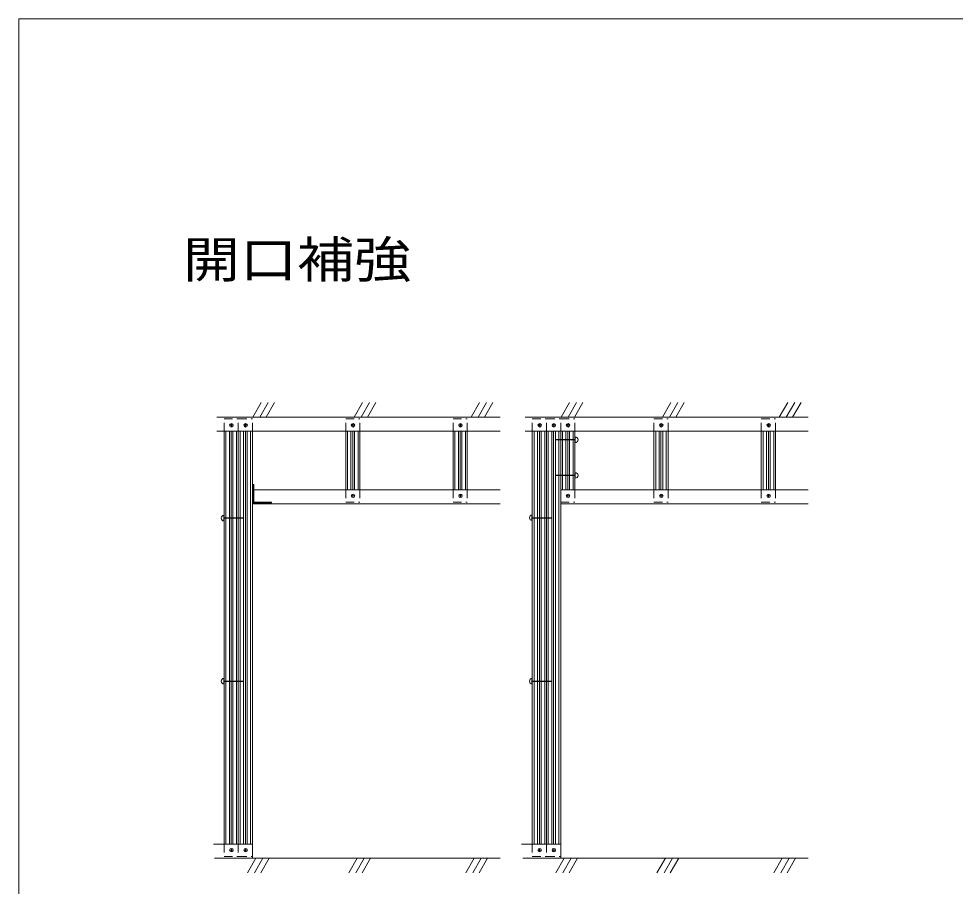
# Model space of a CAD drawing. Units: millimetres, scale not verified. Extents: x -2751 to 2749, y -1939 to 1901.
# Drawn here: x -2751 to -109, y -548 to 1901 of the extents above; entities that cross this region are included whole.
import ezdxf
from ezdxf.enums import TextEntityAlignment as Align

# ---------------------------------------------------------------- set-up
doc = ezdxf.new("R2010")
doc.units = ezdxf.units.MM
doc.header["$LTSCALE"] = 20
doc.linetypes.add('DASHED1', pattern=[1.8, 1.2, -0.6])
for name, color, linetype, lineweight in [('0-0_中心線', 7, 'Continuous', 18), ('0-6_文字、引き出し線、□枠等', 4, 'Continuous', 9), ('F-3_太線２', 3, 'Continuous', 18)]:
    doc.layers.add(name, color=color, linetype=linetype, lineweight=lineweight)
doc.styles.add('ＭＳ ゴシック', font='')
doc.styles.get('ＭＳ ゴシック').set_extended_font_data('MS Gothic')

msp = doc.modelspace()

# ---------------------------------------------------------------- linework, layer by layer
at = {"layer": '0-0_中心線'}
for p, q in [((-2090.34, 776.68), (-2066.68, 817.66)), ((-2070.54, 776.68), (-2046.88, 817.66)), ((-2052.72, 776.68), (-2029.06, 817.66)), ((-1804.57, 776.68), (-1780.91, 817.66)), ((-1784.77, 776.68), (-1761.11, 817.66)), ((-1766.94, 776.68), (-1743.28, 817.66)), ((-1474.76, 776.68), (-1451.1, 817.66)), ((-1454.95, 776.68), (-1431.29, 817.66)), ((-1437.13, 776.68), (-1413.47, 817.66)), ((-1220.88, 776.68), (-1197.22, 817.66)), ((-1201.07, 776.68), (-1177.41, 817.66)), ((-1183.25, 776.68), (-1159.59, 817.66)), ((-935.1, 776.68), (-911.44, 817.66)), ((-915.3, 776.68), (-891.64, 817.66)), ((-897.48, 776.68), (-873.81, 817.66)), ((-605.29, 776.68), (-581.63, 817.66)), ((-585.49, 776.68), (-561.83, 817.66)), ((-567.66, 776.68), (-544, 817.66)), ((-2191.53, 776.68), (-1393.11, 776.68)), ((-1322.06, 776.68), (-523.64, 776.68)), ((-2155.69, 753.94), (-2145.69, 753.94)), ((-2150.91, 758.6), (-2150.91, 748.66)), ((-2115.69, 753.94), (-2105.69, 753.94)), ((-2110.91, 758.6), (-2110.91, 748.66)), ((-1812.69, 753.94), (-1802.69, 753.94)), ((-1807.91, 758.6), (-1807.91, 748.66)), ((-1509.69, 753.94), (-1499.69, 753.94)), ((-1504.91, 758.6), (-1504.91, 748.66)), ((-1286.22, 753.94), (-1276.22, 753.94)), ((-1281.44, 758.6), (-1281.44, 748.66)), ((-1246.22, 753.94), (-1236.22, 753.94)), ((-1241.44, 758.6), (-1241.44, 748.66)), ((-1206.22, 753.94), (-1196.22, 753.94)), ((-1201.44, 758.6), (-1201.44, 748.66)), ((-943.22, 753.94), (-933.22, 753.94)), ((-938.44, 758.6), (-938.44, 748.66)), ((-640.22, 753.94), (-630.22, 753.94)), ((-635.44, 758.6), (-635.44, 748.66)), ((-2191.53, 736.68), (-1393.11, 736.68)), ((-2171.45, 31.41), (-2171.45, 736.68)), ((-2166.45, 736.68), (-2166.45, 492.75)), ((-2156.45, 492.75), (-2156.45, 736.68)), ((-2151.45, 736.68), (-2151.45, 492.75)), ((-2146.45, 492.75), (-2146.45, 736.68)), ((-2136.45, 736.68), (-2136.45, 492.75)), ((-2131.45, 492.75), (-2131.45, 736.68)), ((-2126.45, 736.68), (-2126.45, 492.75)), ((-2116.45, -428.59), (-2116.45, 736.68)), ((-2111.45, 736.68), (-2111.45, -428.59)), ((-2106.45, -428.59), (-2106.45, 736.68)), ((-2096.45, 736.68), (-2096.45, -428.59)), ((-2091.45, 736.68), (-2091.45, -468.59)), ((-1828.45, 571.41), (-1828.45, 736.68)), ((-1823.45, 736.68), (-1823.45, 571.41)), ((-1813.45, 571.41), (-1813.45, 736.68)), ((-1808.45, 736.68), (-1808.45, 571.41)), ((-1803.45, 571.41), (-1803.45, 736.68)), ((-1793.45, 736.68), (-1793.45, 571.41)), ((-1788.45, 736.68), (-1788.45, 571.41)), ((-1525.45, 571.41), (-1525.45, 736.68)), ((-1520.45, 736.68), (-1520.45, 571.41)), ((-1510.45, 571.41), (-1510.45, 736.68)), ((-1505.45, 736.68), (-1505.45, 571.41)), ((-1500.45, 571.41), (-1500.45, 736.68)), ((-1490.45, 736.68), (-1490.45, 571.41)), ((-1485.45, 736.68), (-1485.45, 571.41)), ((-1322.06, 736.68), (-523.64, 736.68)), ((-1301.99, 31.41), (-1301.99, 736.68)), ((-1296.99, 736.68), (-1296.99, 492.75)), ((-1286.99, 492.75), (-1286.99, 736.68)), ((-1281.99, 736.68), (-1281.99, 492.75)), ((-1276.99, 492.75), (-1276.99, 736.68)), ((-1266.99, 736.68), (-1266.99, 492.75)), ((-1261.99, 492.75), (-1261.99, 736.68)), ((-1256.99, 736.68), (-1256.99, 492.75)), ((-1246.99, -428.59), (-1246.99, 736.68)), ((-1241.99, 736.68), (-1241.99, -428.59)), ((-1236.99, -428.59), (-1236.99, 736.68)), ((-1226.99, 736.68), (-1226.99, -428.59)), ((-1221.99, 736.68), (-1221.99, -468.59)), ((-1216.99, 736.68), (-1216.99, 571.41)), ((-1206.99, 571.41), (-1206.99, 736.68)), ((-1201.99, 736.68), (-1201.99, 571.41)), ((-1196.99, 571.41), (-1196.99, 736.68)), ((-1186.99, 736.68), (-1186.99, 571.41)), ((-1181.99, 736.68), (-1181.99, 571.41)), ((-1180.99, 704.64), (-1180.99, 720.62)), ((-958.99, 571.41), (-958.99, 736.68)), ((-953.99, 736.68), (-953.99, 571.41)), ((-943.99, 571.41), (-943.99, 736.68)), ((-938.99, 736.68), (-938.99, 571.41)), ((-933.99, 571.41), (-933.99, 736.68)), ((-923.99, 736.68), (-923.99, 571.41)), ((-918.99, 736.68), (-918.99, 571.41)), ((-655.99, 571.41), (-655.99, 736.68)), ((-650.99, 736.68), (-650.99, 571.41)), ((-640.99, 571.41), (-640.99, 736.68)), ((-635.99, 736.68), (-635.99, 571.41)), ((-630.99, 571.41), (-630.99, 736.68)), ((-620.99, 736.68), (-620.99, 571.41)), ((-615.99, 736.68), (-615.99, 571.41)), ((-1181.99, 713.03), (-1236.99, 713.03)), ((-1181.99, 712.03), (-1236.99, 712.03)), ((-1181.99, 612.63), (-1236.99, 612.63)), ((-1181.99, 611.63), (-1236.99, 611.63)), ((-1180.99, 604.24), (-1180.99, 620.15)), ((-2089.45, 585.74), (-2088.37, 586.83)), ((-2089.45, 584.32), (-2087.45, 586.32)), ((-2089.45, 582.91), (-2087.45, 584.91)), ((-2089.45, 581.5), (-2087.45, 583.5)), ((-2089.45, 580.08), (-2087.45, 582.08)), ((-2091.45, 571.41), (-1393.11, 571.41)), ((-2089.45, 578.67), (-2087.45, 580.67)), ((-2089.45, 577.25), (-2087.45, 579.25)), ((-2089.45, 575.84), (-2087.45, 577.84)), ((-2089.45, 574.43), (-2087.45, 576.43)), ((-2089.45, 573.01), (-2087.45, 575.01)), ((-2089.45, 571.6), (-2087.45, 573.6)), ((-2089.45, 570.18), (-2087.45, 572.18)), ((-2089.45, 568.77), (-2087.45, 570.77)), ((-2089.45, 567.35), (-2087.45, 569.35)), ((-2089.45, 565.94), (-2087.45, 567.94)), ((-2089.45, 564.53), (-2087.45, 566.53)), ((-2089.45, 563.11), (-2087.45, 565.11)), ((-2089.45, 561.7), (-2087.45, 563.7)), ((-2089.45, 560.28), (-2087.45, 562.28)), ((-2089.45, 558.87), (-2087.45, 560.87)), ((-2089.45, 557.45), (-2087.45, 559.45)), ((-2089.45, 556.04), (-2087.45, 558.04)), ((-2089.45, 554.63), (-2087.45, 556.63)), ((-2089.45, 553.21), (-2087.45, 555.21)), ((-1807.91, 549.49), (-1807.91, 559.43)), ((-1504.91, 549.49), (-1504.91, 559.43)), ((-1221.99, 571.41), (-523.64, 571.41)), ((-1201.44, 549.49), (-1201.44, 559.43)), ((-938.44, 549.49), (-938.44, 559.43)), ((-635.44, 549.49), (-635.44, 559.43)), ((-2091.45, 531.41), (-1393.11, 531.41)), ((-2089.45, 551.8), (-2087.45, 553.8)), ((-2089.45, 550.38), (-2087.45, 552.38)), ((-2089.45, 548.97), (-2087.45, 550.97)), ((-2089.45, 547.56), (-2087.45, 549.56)), ((-2089.45, 546.14), (-2087.45, 548.14)), ((-2089.45, 544.73), (-2087.45, 546.73)), ((-2089.45, 543.31), (-2087.45, 545.31)), ((-2089.45, 541.9), (-2087.45, 543.9)), ((-2089.45, 540.48), (-2087.45, 542.48)), ((-2089.45, 539.07), (-2087.45, 541.07)), ((-2089.45, 537.66), (-2087.45, 539.66)), ((-2089.45, 536.24), (-2087.45, 538.24)), ((-2089.45, 534.83), (-2087.45, 536.83)), ((-2088.04, 534.83), (-2086.04, 536.83)), ((-2086.63, 534.83), (-2084.63, 536.83)), ((-2085.21, 534.83), (-2083.21, 536.83)), ((-2083.8, 534.83), (-2081.8, 536.83)), ((-2082.38, 534.83), (-2080.38, 536.83)), ((-2080.97, 534.83), (-2078.97, 536.83)), ((-2079.55, 534.83), (-2077.55, 536.83)), ((-2078.14, 534.83), (-2076.14, 536.83)), ((-2076.73, 534.83), (-2074.73, 536.83)), ((-2075.31, 534.83), (-2073.31, 536.83)), ((-2073.9, 534.83), (-2071.9, 536.83)), ((-2072.48, 534.83), (-2070.48, 536.83)), ((-2071.07, 534.83), (-2069.07, 536.83)), ((-2069.65, 534.83), (-2067.65, 536.83)), ((-2068.24, 534.83), (-2066.24, 536.83)), ((-2066.83, 534.83), (-2064.83, 536.83)), ((-2065.41, 534.83), (-2063.41, 536.83)), ((-2064, 534.83), (-2062, 536.83)), ((-2062.58, 534.83), (-2060.58, 536.83)), ((-2061.17, 534.83), (-2059.17, 536.83)), ((-2059.76, 534.83), (-2057.76, 536.83)), ((-2058.34, 534.83), (-2056.34, 536.83)), ((-2056.93, 534.83), (-2054.93, 536.83)), ((-2055.51, 534.83), (-2053.51, 536.83)), ((-2054.1, 534.83), (-2052.1, 536.83)), ((-2052.68, 534.83), (-2050.68, 536.83)), ((-2051.27, 534.83), (-2049.27, 536.83)), ((-2049.86, 534.83), (-2047.86, 536.83)), ((-2048.44, 534.83), (-2046.44, 536.83)), ((-2047.03, 534.83), (-2045.03, 536.83)), ((-2045.61, 534.83), (-2043.61, 536.83)), ((-2044.2, 534.83), (-2042.2, 536.83)), ((-2042.78, 534.83), (-2040.78, 536.83)), ((-2041.37, 534.83), (-2039.37, 536.83)), ((-2039.96, 534.83), (-2037.96, 536.83)), ((-2038.54, 534.83), (-2037.45, 535.92)), ((-2037.45, 534.83), (-2037.45, 536.83)), ((-1812.69, 554.16), (-1802.69, 554.16)), ((-1509.69, 554.16), (-1499.69, 554.16)), ((-1221.99, 531.41), (-523.64, 531.41)), ((-1206.22, 554.16), (-1196.22, 554.16)), ((-943.22, 554.16), (-933.22, 554.16)), ((-640.22, 554.16), (-630.22, 554.16)), ((-2172.45, 499.62), (-2172.45, 483.75)), ((-2171.45, 492.75), (-2116.45, 492.75)), ((-2171.45, 491.75), (-2116.45, 491.75)), ((-2166.45, 491.75), (-2166.45, 31.97)), ((-2156.45, 31.41), (-2156.45, 491.75)), ((-2151.45, 491.75), (-2151.45, 31.41)), ((-2146.45, 31.41), (-2146.45, 491.75)), ((-2136.45, 491.75), (-2136.45, 31.41)), ((-2131.45, 31.41), (-2131.45, 491.75)), ((-2126.45, 491.75), (-2126.45, 31.41)), ((-1302.99, 500.62), (-1302.99, 484.75)), ((-1301.99, 492.75), (-1246.99, 492.75)), ((-1301.99, 491.75), (-1246.99, 491.75)), ((-1296.99, 491.75), (-1296.99, 31.97)), ((-1286.99, 31.41), (-1286.99, 491.75)), ((-1281.99, 491.75), (-1281.99, 31.41)), ((-1276.99, 31.41), (-1276.99, 491.75)), ((-1266.99, 491.75), (-1266.99, 31.41)), ((-1261.99, 31.41), (-1261.99, 491.75)), ((-1256.99, 491.75), (-1256.99, 31.41)), ((-2172.45, 39.17), (-2172.45, 23.5)), ((-2171.45, 31.41), (-2116.45, 31.41)), ((-2171.45, 30.41), (-2116.45, 30.41)), ((-2171.45, -428.59), (-2171.45, 30.41)), ((-2166.45, 30.41), (-2166.45, -428.59)), ((-2156.45, -428.59), (-2156.45, 30.41)), ((-2151.45, 30.41), (-2151.45, -428.59)), ((-2146.45, -428.59), (-2146.45, 30.41)), ((-2136.45, 30.41), (-2136.45, -428.59)), ((-2131.45, -428.59), (-2131.45, 30.41)), ((-2126.45, 30.41), (-2126.45, -428.59)), ((-1302.99, 39.29), (-1302.99, 23.41)), ((-1301.99, 31.41), (-1246.99, 31.41)), ((-1301.99, 30.41), (-1246.99, 30.41)), ((-1301.99, -428.59), (-1301.99, 30.41)), ((-1296.99, 30.41), (-1296.99, -428.59)), ((-1286.99, -428.59), (-1286.99, 30.41)), ((-1281.99, 30.41), (-1281.99, -428.59)), ((-1276.99, -428.59), (-1276.99, 30.41)), ((-1266.99, 30.41), (-1266.99, -428.59)), ((-1261.99, -428.59), (-1261.99, 30.41)), ((-1256.99, 30.41), (-1256.99, -428.59)), ((-2201.52, -428.59), (-2091.45, -428.59)), ((-2155.69, -445.84), (-2145.69, -445.84)), ((-2150.91, -450.51), (-2150.91, -440.57)), ((-2115.69, -445.84), (-2105.69, -445.84)), ((-2110.91, -450.51), (-2110.91, -440.57)), ((-1332.05, -428.59), (-1221.99, -428.59)), ((-1286.22, -445.84), (-1276.22, -445.84)), ((-1281.44, -450.51), (-1281.44, -440.57)), ((-1246.22, -445.84), (-1236.22, -445.84)), ((-1241.44, -450.51), (-1241.44, -440.57)), ((-2198.19, -468.59), (-1393.11, -468.59)), ((-2105.54, -509.57), (-2081.88, -468.59)), ((-2085.74, -509.57), (-2062.08, -468.59)), ((-2067.91, -509.57), (-2044.25, -468.59)), ((-1819.76, -509.57), (-1796.1, -468.59)), ((-1799.96, -509.57), (-1776.3, -468.59)), ((-1782.14, -509.57), (-1758.48, -468.59)), ((-1489.95, -509.57), (-1466.29, -468.59)), ((-1470.15, -509.57), (-1446.49, -468.59)), ((-1452.33, -509.57), (-1428.67, -468.59)), ((-1328.72, -468.59), (-523.64, -468.59)), ((-1236.07, -509.57), (-1212.41, -468.59)), ((-1216.27, -509.57), (-1192.61, -468.59)), ((-1198.45, -509.57), (-1174.79, -468.59)), ((-950.3, -509.57), (-926.64, -468.59)), ((-930.49, -509.57), (-906.83, -468.59)), ((-912.67, -509.57), (-889.01, -468.59)), ((-620.49, -509.57), (-596.83, -468.59)), ((-600.68, -509.57), (-577.02, -468.59)), ((-582.86, -509.57), (-559.2, -468.59))]:
    msp.add_line(p, q, dxfattribs=at)
at = {"layer": '0-0_中心線', "linetype": 'DASHED1'}
for p, q in [((-2171.45, 771.68), (-2131.45, 771.68)), ((-2171.45, 736.68), (-2171.45, 771.68)), ((-2131.45, 771.68), (-2091.45, 771.68)), ((-2131.45, 736.68), (-2131.45, 771.68)), ((-2131.45, 736.68), (-2131.45, 771.68)), ((-2091.45, 736.68), (-2091.45, 771.68)), ((-1828.45, 771.68), (-1788.45, 771.68)), ((-1828.45, 736.68), (-1828.45, 771.68)), ((-1788.45, 736.68), (-1788.45, 771.68)), ((-1525.45, 771.68), (-1485.45, 771.68)), ((-1525.45, 736.68), (-1525.45, 771.68)), ((-1485.45, 736.68), (-1485.45, 771.68)), ((-1301.99, 771.68), (-1261.99, 771.68)), ((-1301.99, 736.68), (-1301.99, 771.68)), ((-1261.99, 771.68), (-1221.99, 771.68)), ((-1261.99, 736.68), (-1261.99, 771.68)), ((-1261.99, 736.68), (-1261.99, 771.68)), ((-1221.99, 736.68), (-1221.99, 771.68)), ((-1221.99, 771.68), (-1181.99, 771.68)), ((-1181.99, 736.68), (-1181.99, 771.68)), ((-958.99, 771.68), (-918.99, 771.68)), ((-958.99, 736.68), (-958.99, 771.68)), ((-918.99, 736.68), (-918.99, 771.68)), ((-655.99, 771.68), (-615.99, 771.68)), ((-655.99, 736.68), (-655.99, 771.68)), ((-615.99, 736.68), (-615.99, 771.68)), ((-1828.45, 571.41), (-1828.45, 536.41)), ((-1788.45, 571.41), (-1788.45, 536.41)), ((-1525.45, 571.41), (-1525.45, 536.41)), ((-1485.45, 571.41), (-1485.45, 536.41)), ((-1181.99, 571.41), (-1181.99, 536.41)), ((-958.99, 571.41), (-958.99, 536.41)), ((-918.99, 571.41), (-918.99, 536.41)), ((-655.99, 571.41), (-655.99, 536.41)), ((-615.99, 571.41), (-615.99, 536.41)), ((-1828.45, 536.41), (-1788.45, 536.41)), ((-1525.45, 536.41), (-1485.45, 536.41)), ((-1221.99, 536.41), (-1181.99, 536.41)), ((-958.99, 536.41), (-918.99, 536.41)), ((-655.99, 536.41), (-615.99, 536.41)), ((-2171.45, -428.59), (-2171.45, -463.59)), ((-2131.45, -428.59), (-2131.45, -463.59)), ((-1301.99, -428.59), (-1301.99, -463.59)), ((-1261.99, -428.59), (-1261.99, -463.59)), ((-2171.45, -463.59), (-2131.45, -463.59)), ((-2131.45, -463.59), (-2091.45, -463.59)), ((-1301.99, -463.59), (-1261.99, -463.59)), ((-1261.99, -463.59), (-1221.99, -463.59))]:
    msp.add_line(p, q, dxfattribs=at)
at = {"layer": '0-0_中心線'}
for points in [[(-2089.45, 586.83), (-2087.45, 586.83), (-2087.45, 536.83), (-2037.45, 536.83)], [(-2089.45, 586.83), (-2089.45, 534.83), (-2037.45, 534.83)]]:
    msp.add_lwpolyline(points, dxfattribs=at)
for centre in [(-2150.69, 753.6), (-2110.69, 753.6), (-1807.69, 753.6), (-1504.69, 753.6), (-1281.22, 753.6), (-1241.22, 753.6), (-1201.22, 753.6), (-938.22, 753.6), (-635.22, 753.6), (-1807.69, 554.49), (-1504.69, 554.49), (-1201.22, 554.49), (-938.22, 554.49), (-635.22, 554.49), (-2150.69, -445.51), (-2110.69, -445.51), (-1281.22, -445.51), (-1241.22, -445.51)]:
    msp.add_circle(centre, 5, dxfattribs=at)
for centre, start, end in [((-1180.99, 712.62), 270, 90), ((-1180.99, 612.21), 270, 90), ((-2171.45, 491.69), 90, 270), ((-1301.99, 492.69), 90, 270), ((-2171.45, 31.35), 90, 270), ((-1301.99, 31.35), 90, 270)]:
    msp.add_arc(centre, 8, start, end, dxfattribs=at)
at = {"layer": 'F-3_太線２'}
for q in [(2749.33, 1901), (-2750.67, -1899)]:
    msp.add_line((-2750.67, 1901), q, dxfattribs=at)

# ---------------------------------------------------------------- texts
at = {"layer": '0-6_文字、引き出し線、□枠等', "color": 2, "style": 'ＭＳ ゴシック', "width": 1.15}
msp.add_text('開口補強', height=102.6, dxfattribs=at).set_placement((-2287.61, 1139.28), align=Align.BOTTOM_LEFT)

doc.saveas('drawing.dxf')
